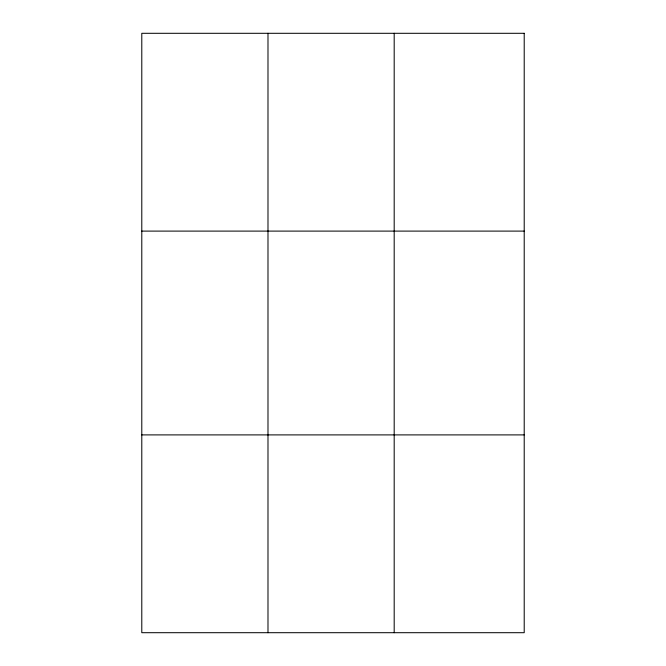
<?xml version="1.0" encoding="UTF-8"?>
<svg xmlns="http://www.w3.org/2000/svg" width="666" height="666" viewBox="0 0 666 666"><rect width="100%" height="100%" fill="white"/><g stroke="black" fill="none" stroke-linecap="round" stroke-linejoin="round"><path stroke-width="1" d="M267.99 33.3L267.99 632.7M394.189 33.3L394.189 632.7M141.791 231.102L524.209 231.102M141.791 434.898L524.209 434.898M524.209 33.3L524.209 632.7L141.791 632.7L141.791 33.3L524.209 33.3"/></g></svg>
